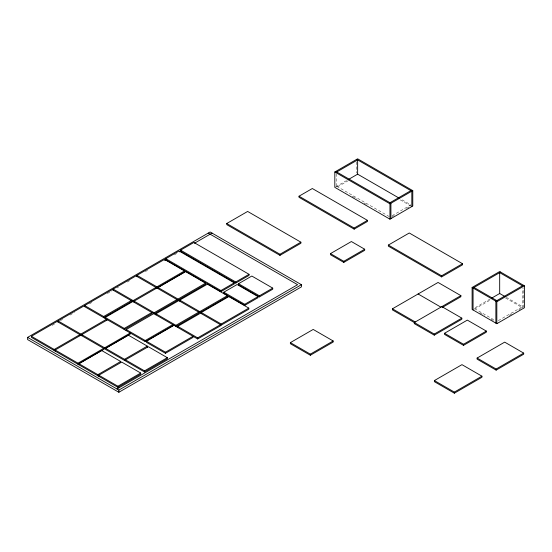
<?xml version="1.0" encoding="UTF-8"?>
<svg xmlns="http://www.w3.org/2000/svg" width="552" height="552" viewBox="0 0 552 552"><rect width="100%" height="100%" fill="white"/><g stroke="black" fill="none" stroke-linecap="round" stroke-linejoin="round"><path stroke-width="0.41" stroke-dasharray="2.76 2.07" d="M52.185 325.383L54.42 324.093M60.361 320.664L62.617 319.36M70.014 315.095L74.541 312.48M89.438 303.876L92.419 302.158M107.323 293.554L111.794 290.973M117.003 287.965L118.494 287.102M127.277 282.031L129.672 280.651M145.321 271.618L147.556 270.328M174.308 254.879L177.358 253.12M335.768 186.797L347.305 180.138M348.257 180.683L336.72 187.349L336.72 171.976M392.12 215.735L410.874 204.909L400.524 198.934M392.12 216.832L394.287 215.584M406.548 208.504L410.874 206.006L399.786 199.603M490.148 299.005L474.009 308.32L494.62 320.215M474.554 309.106L490.942 299.639M498.297 320.643L522.496 306.67M509.289 315.392L513.698 312.853M518.832 309.886L521.957 308.078M336.72 186.252L389.222 216.556M352.245 196.312L356.682 198.872M364.078 203.143L366.293 204.426M506.308 297.321L523.448 307.222L523.448 287.799M505.57 297.997L522.496 307.768L522.496 288.344M479.902 312.818L484.318 315.364M490.942 319.187L493.888 320.891M356.682 161.915L356.682 173.011"/><path stroke-width="0.83" d="M27.6 337.382L210.139 231.999L301.406 284.694L301.406 286.888L118.866 392.272L27.6 339.577L27.6 337.382L118.866 390.078L301.406 284.694M118.866 387.883L31.402 337.382L31.402 336.285L57.07 321.464L104.611 348.912L130.279 334.091L130.279 332.994L104.611 347.815L81.793 334.643L81.793 335.74M58.022 322.016L58.022 320.919L83.69 306.098L145.231 341.626L172.797 325.708L172.797 324.61L145.231 340.529L126.215 329.551L126.215 330.648M84.642 306.643L84.642 305.546L112.215 289.627L197.671 338.969L220.489 325.797L220.489 324.7L197.671 337.872L177.709 326.342L177.709 327.446M113.167 290.179L113.167 289.082L135.985 275.91L156.92 287.971L156.92 286.874L184.492 270.956L184.492 272.053L133.129 301.709L133.129 300.605L155.947 287.433L155.947 288.53M136.958 276.442L136.958 275.344L164.524 259.426L184.492 270.956M165.786 258.702L179.096 251.015L234.234 282.852L234.234 283.949L220.924 291.635L165.786 259.799L165.786 258.702L220.924 290.538L234.234 282.852M180.594 250.153L193.904 242.466L249.042 274.303L249.042 275.4L235.732 283.086L180.594 251.25L180.594 250.153L235.732 281.989L249.042 274.303M226.727 223.519L247.641 211.444L300.881 242.176L300.881 243.273L279.967 255.355L226.727 224.616L226.727 223.519L279.967 254.251L300.881 242.176M164.6 260.482L166.097 259.619M179.531 251.864L181.028 251.001M194.463 243.246L212.037 233.096M334.816 171.976L357.634 158.803L412.779 190.64L412.779 206.006L389.96 219.185L334.816 187.349L334.816 171.976L389.96 203.812L412.779 190.64M336.72 171.976L357.634 159.901L357.634 174.17L399.041 198.078M299.018 196.208L312.328 188.522L367.466 220.358L367.466 221.455L354.156 229.142L299.018 197.305L299.018 196.208L354.156 228.045L367.466 220.358M103.659 316.524L131.231 300.605L131.231 301.709L103.659 317.621L103.659 316.524L84.642 305.546M105.246 318.538L105.246 317.441L132.818 301.523M158.051 288.648L158.051 287.551L185.617 271.632L205.585 283.162L205.585 284.259L178.013 300.178L156.996 288.04M348.257 179.586L357.634 174.17M31.402 336.285L54.22 349.457L79.888 334.643L79.888 335.74M58.022 320.919L80.84 334.091L106.508 319.27L106.508 320.367M107.461 319.822L54.22 350.554L54.22 349.457M124.262 328.419L151.828 312.501L151.828 313.598L124.262 329.516L124.262 328.419L105.246 317.441M154.146 312.742L176.964 299.57L176.964 300.667L154.146 313.84L154.146 312.742L134.184 301.213L134.184 302.317M158.051 287.551L178.013 299.08L205.585 283.162M126.215 329.551L153.787 313.633M155.954 314.882L155.954 313.784L178.772 300.612L199.748 312.722L227.32 296.803L227.32 295.706L207.352 284.183L179.786 300.102L179.786 301.199M77.991 363.181L103.659 348.36L103.659 349.457L77.991 364.279L77.991 363.181L55.172 350.009L55.172 351.106M78.867 364.789L78.867 363.692L101.685 350.513L120.695 361.491L120.695 362.588M167.332 357.682L144.514 370.854L125.497 359.876L125.497 360.973L144.514 371.951L167.332 358.779L167.332 357.682L148.315 346.704L124.497 360.394L105.487 349.416L105.487 348.319L128.305 335.147L147.315 346.125L147.315 347.222M223.815 292.208L237.125 284.522L258.039 296.596L258.039 297.694L244.729 305.38L223.815 293.305L223.815 292.208L244.729 304.283L258.039 296.596M238.505 283.728L251.815 276.041L272.729 288.116L272.729 289.213L259.419 296.9L238.505 284.825L238.505 283.728L259.419 295.803L272.729 288.116M146.439 341.226L165.455 352.204L193.027 336.285L193.027 337.382L165.455 353.301L146.439 342.323L146.439 341.226L174.011 325.307M175.915 325.314L198.734 312.135L198.734 313.232L175.915 326.411L175.915 325.314L155.954 313.784M179.786 300.102L199.748 311.625L227.32 295.706M389.96 202.715L410.874 190.64M201.259 313.598L201.259 312.501L228.832 296.583L248.8 308.106L248.8 309.203L221.228 325.121L200.528 313.17L177.709 326.342M78.867 363.692L97.876 374.67L120.695 361.491M105.487 348.319L124.497 359.297L147.315 346.125M330.469 253.616L351.382 241.541L364.693 249.228L364.693 250.325L343.779 262.4L330.469 254.713L330.469 253.616L343.779 261.303L364.693 249.228M201.259 312.501L221.228 324.024L248.8 308.106M117.893 386.221L140.712 373.048L140.712 374.146L117.893 387.318L117.893 386.221L98.877 375.243L98.877 376.34M116.969 388.981L297.604 284.694L208.235 233.096M388.36 245.067L409.273 232.992L462.514 263.725L462.514 264.829L441.6 276.904L388.36 246.164L388.36 245.067L441.6 275.807L462.514 263.725M290.38 342.619L313.191 329.44L333.16 340.97L333.16 342.067L310.341 355.24L290.38 343.717L290.38 342.619L310.341 354.142L333.16 340.97M460.885 295.63L414.29 322.527L414.29 323.624L434.258 335.154L434.258 334.057L392.431 309.9L392.431 308.803L438.067 282.458L460.885 295.63L460.885 296.728L442.4 307.402M472.112 287.461L499.684 271.543L524.4 285.812L524.4 307.768L496.828 323.686L472.112 309.417L472.112 287.461L496.828 301.73L524.4 285.812M500.629 272.088L473.064 288.006L473.064 309.962M491.611 298.156L499.684 293.498L504.832 296.472M434.258 334.057L461.831 318.138L461.831 319.235L434.258 335.154M523.448 285.267L495.875 301.185L495.875 323.141M444.512 333.284L467.33 320.112L486.34 331.09L486.34 332.187L463.528 345.359L444.512 334.381L444.512 333.284L463.528 344.262L486.34 331.09M434.389 380.569L461.962 364.651L481.93 376.181L481.93 377.278L454.358 393.196L434.389 381.667L434.389 380.569L454.358 392.099L481.93 376.181M477.114 358.055L504.68 342.137L523.696 353.114L523.696 354.212L496.124 370.13L477.114 359.152L477.114 358.055L496.124 369.033L523.696 353.114M356.682 159.355L411.827 191.185L411.827 206.558M335.768 171.43L390.913 203.267L390.913 218.633M522.496 285.812L499.684 272.64L499.684 293.754M474.009 287.461L496.828 300.633M441.862 306.608L461.831 318.138M418.106 293.981L440.917 307.153M392.431 308.803L415.249 321.975M136.958 275.344L156.92 286.874M113.167 289.082L133.129 300.605M140.712 373.048L121.695 362.071L97.876 375.767L97.876 374.67M496.828 301.73L496.828 323.686M496.124 369.033L496.124 370.13M463.528 344.262L463.528 345.359M454.358 392.099L454.358 393.196M441.6 275.807L441.6 276.904M389.96 203.812L389.96 219.185M354.156 228.045L354.156 229.142M343.779 261.303L343.779 262.4M310.341 354.142L310.341 355.24M279.967 254.251L279.967 255.355M259.419 295.803L259.419 296.9M244.729 304.283L244.729 305.38M235.732 281.989L235.732 283.086M221.228 324.024L221.228 325.121M220.924 290.538L220.924 291.635M199.748 311.625L199.748 312.722M197.671 337.872L197.671 338.969M178.013 299.08L178.013 300.178M165.455 352.204L165.455 353.301M145.231 340.529L145.231 341.626M144.514 370.854L144.514 371.951M124.497 359.297L124.497 360.394M118.866 390.078L118.866 392.272M104.611 347.815L104.611 348.912M80.84 334.091L80.84 335.188"/></g></svg>
